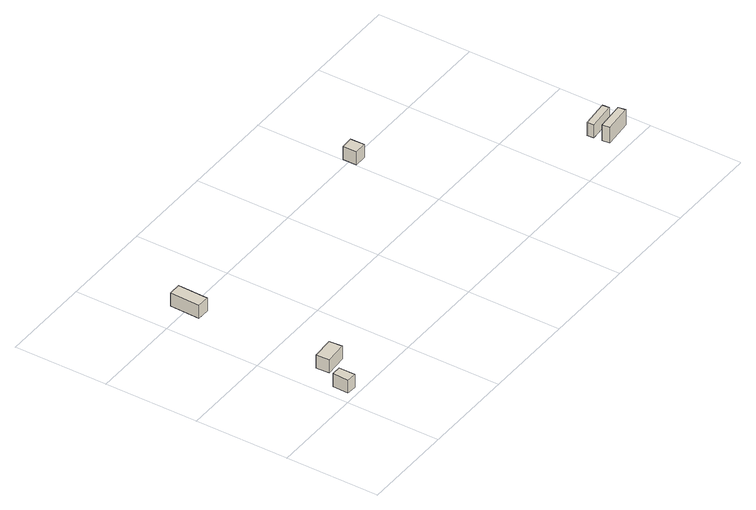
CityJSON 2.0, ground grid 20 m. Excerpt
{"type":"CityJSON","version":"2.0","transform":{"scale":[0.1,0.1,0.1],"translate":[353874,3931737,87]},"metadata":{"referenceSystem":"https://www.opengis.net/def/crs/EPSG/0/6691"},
"CityObjects":{
"building1":{"type":"Building","attributes":{"BuildingIDAttribute.prefecture":"14","BuildingIDAttribute.city":"14153","BuildingDetailAttribute.surveyYear":2015},"geometry":[{"type":"Solid","lod":"1","boundaries":[[[[0,1,2,3]],[[2,4,5,3]],[[1,6,4,2]],[[0,7,6,1]],[[3,5,7,0]],[[4,6,7,5]]]]}]},
"building2":{"type":"Building","attributes":{"BuildingIDAttribute.prefecture":"14","BuildingIDAttribute.city":"14153","BuildingDetailAttribute.surveyYear":2015},"geometry":[{"type":"Solid","lod":"1","boundaries":[[[[8,9,10,11]],[[10,12,13,11]],[[9,14,12,10]],[[8,15,14,9]],[[11,13,15,8]],[[12,14,15,13]]]]}]},
"building3":{"type":"Building","attributes":{"BuildingIDAttribute.prefecture":"14","BuildingIDAttribute.city":"14153","BuildingDetailAttribute.surveyYear":2015},"geometry":[{"type":"Solid","lod":"1","boundaries":[[[[16,17,18,19]],[[18,20,21,19]],[[17,22,20,18]],[[16,23,22,17]],[[19,21,23,16]],[[20,22,23,21]]]]}]},
"building4":{"type":"Building","attributes":{"BuildingIDAttribute.prefecture":"14","BuildingIDAttribute.city":"14153","BuildingDetailAttribute.surveyYear":2015},"geometry":[{"type":"Solid","lod":"1","boundaries":[[[[24,25,26,27]],[[26,28,29,27]],[[25,30,28,26]],[[24,31,30,25]],[[27,29,31,24]],[[28,30,31,29]]]]}]},
"building5":{"type":"Building","attributes":{"measuredHeight":4.1,"BuildingIDAttribute.prefecture":"14","BuildingIDAttribute.city":"14153","BuildingDetailAttribute.surveyYear":2015},"geometry":[{"type":"Solid","lod":"1","boundaries":[[[[32,33,34,35]],[[34,36,37,35]],[[33,38,36,34]],[[32,39,38,33]],[[35,37,39,32]],[[36,38,39,37]]]]}]},
"building6":{"type":"Building","attributes":{"BuildingIDAttribute.prefecture":"14","BuildingIDAttribute.city":"14153","BuildingDetailAttribute.surveyYear":2015},"geometry":[{"type":"Solid","lod":"1","boundaries":[[[[40,41,42,43]],[[42,44,45,43]],[[41,46,44,42]],[[40,47,46,41]],[[43,45,47,40]],[[44,46,47,45]]]]}]}
},
"vertices":[
[11,40,14],[32,40,14],[32,5,14],[10,6,14],[32,5,44],[10,6,44],[32,40,44],[11,40,44],
[92,73,12],[44,69,12],[42,98,12],[90,101,12],[42,98,42],[90,101,42],[44,69,42],[92,73,42],
[52,426,9],[79,426,9],[77,361,9],[50,362,9],[77,361,39],[50,362,39],[79,426,39],[52,426,39],
[601,412,2],[627,413,2],[628,383,2],[601,382,2],[628,383,32],[601,382,32],[627,413,32],[601,412,32],
[916,33,0],[914,50,0],[975,55,0],[977,39,0],[975,55,36],[977,39,36],[914,50,36],[916,33,36],
[913,67,0],[912,81,0],[971,87,0],[972,72,0],[971,87,30],[972,72,30],[912,81,30],[913,67,30]
]}
